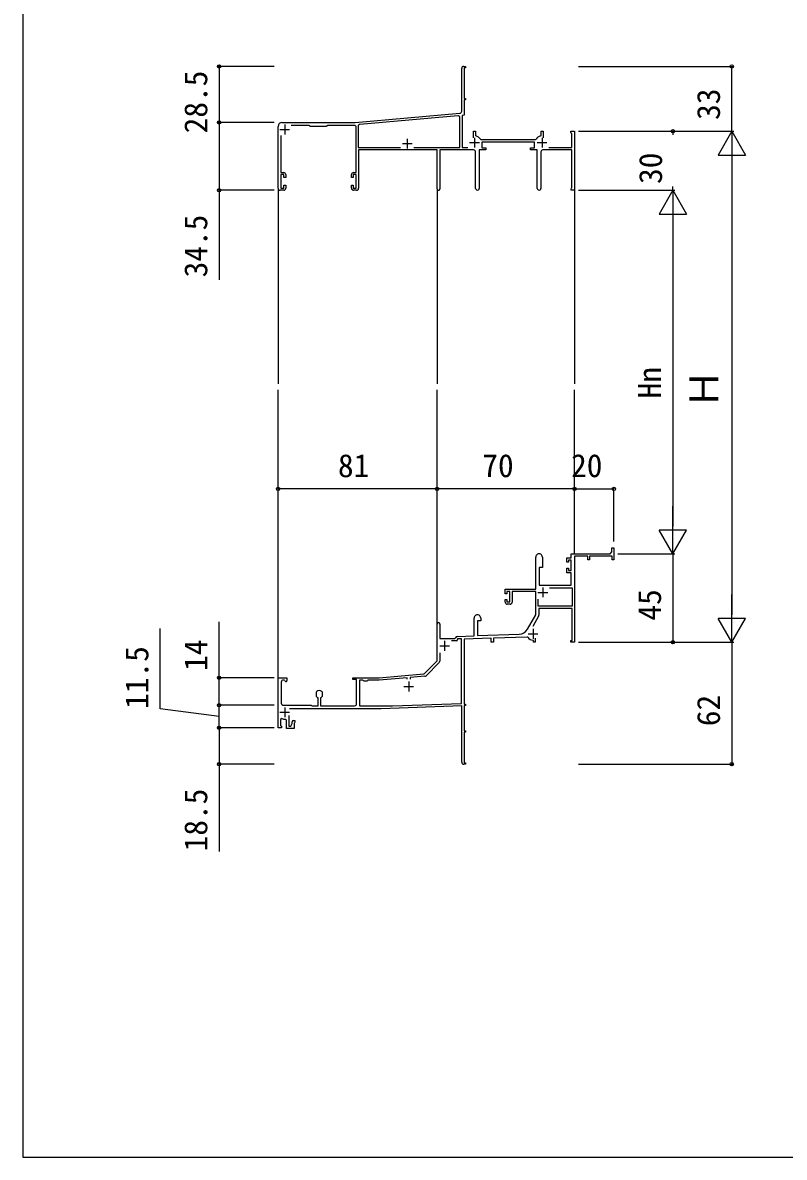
# Model space of a CAD drawing. Units: millimetres, scale not verified. Extents: x -700 to 700, y -1044 to 1038.
# Drawn here: x -700 to -312, y -1044 to -467 of the extents above; entities that cross this region are included whole.
import ezdxf
from ezdxf.enums import TextEntityAlignment as Align

# ---------------------------------------------------------------- set-up
doc = ezdxf.new("R2010")
doc.units = ezdxf.units.MM
doc.header["$LTSCALE"] = 6
for name, color, linetype in [('0-2_YKK_11', 7, 'Continuous'), ('0-3_YKK_12', 2, 'Continuous'), ('0-4_YKK_D', 6, 'Continuous'), ('0-5_YKK_ZWAK', 7, 'Continuous')]:
    doc.layers.add(name, color=color, linetype=linetype)
doc.styles.add('ＭＳ ゴシック', font='')
doc.styles.get('ＭＳ ゴシック').set_extended_font_data('MS Gothic')

msp = doc.modelspace()

# ---------------------------------------------------------------- linework, layer by layer
at = {"layer": '0-2_YKK_11'}
for p, q in [((-476.5, -511.633), (-476.5, -489.8)), ((-570, -550.8), (-570, -519.3)), ((-566.6, -518.4), (-566.6, -523.4)), ((-478.487, -513.928), (-528.287, -518.285)), ((-569.1, -520.9), (-564.1, -520.9)), ((-470, -525.1), (-470, -530.1)), ((-435.6, -525.1), (-435.6, -530.1)), ((-506.7, -528.1), (-501.7, -528.1)), ((-504.2, -525.6), (-504.2, -530.6)), ((-472.5, -527.6), (-467.5, -527.6)), ((-438.1, -527.6), (-433.1, -527.6)), ((-469.45, -550.85), (-469.45, -532.3)), ((-436.15, -532.3), (-436.15, -550.85)), ((-567.1, -551.8), (-569, -551.8)), ((-530, -551.8), (-531.6, -551.8)), ((-435.2, -753.9), (-435.2, -758.9)), ((-437.7, -756.4), (-432.7, -756.4)), ((-451.8, -762.4), (-453.3, -762.4)), ((-489, -790.886), (-489, -772.5)), ((-437.334, -768.461), (-440.362, -773.705)), ((-442.7, -777.5), (-437.7, -777.5)), ((-440.2, -775), (-440.2, -780)), ((-487.7, -783.6), (-482.7, -783.6)), ((-485.2, -781.1), (-485.2, -786.1)), ((-479.3, -781.1), (-481.69, -781.1)), ((-487.7, -787.11), (-487.7, -791.424)), ((-495.229, -797.529), (-489.293, -791.593)), ((-487.993, -792.131), (-494.645, -798.783)), ((-568.4, -802), (-568.4, -812.8)), ((-503.5, -801.8), (-503.5, -806.8)), ((-506, -804.3), (-501, -804.3)), ((-569.1, -817.4), (-564.1, -817.4)), ((-566.6, -814.9), (-566.6, -819.9))]:
    msp.add_line(p, q, dxfattribs=at)
for points in [[(-475.5, -488.8), (-474.5, -488.8), (-474.5, -489.5), (-475.3, -489.5), (-475.3, -505.1), (-474.5, -505.1), (-474.5, -505.8), (-475.3, -505.8), (-475.3, -513.649), (-476.2, -513.728), (-476.2, -530), (-473.399, -530)], [(-568, -517.3), (-548.158, -517.3), (-547.975, -517.42), (-547.425, -517.42), (-547.242, -517.3), (-530.8, -517.3), (-477.413, -512.629)], [(-531.2, -518.8), (-544.634, -518.8), (-545.5, -519.3), (-553.5, -519.3), (-554.366, -518.8), (-563.375, -518.8)], [(-529.2, -519.281), (-529.2, -530.1), (-507.582, -530.1)], [(-500.818, -530.1), (-477.4, -530.1), (-477.4, -514.924)], [(-568.5, -523.9), (-568.5, -542.8), (-567.1, -542.8)], [(-531.6, -542.8), (-530.2, -542.8), (-530.2, -519.8)], [(-470.5, -525.21), (-470.5, -521.8), (-469.5, -521.8), (-469.5, -523.885), (-469.263, -524.178)], [(-436.337, -524.178), (-436.1, -523.885), (-436.1, -521.8), (-435.1, -521.8), (-435.1, -525.21)], [(-432.09, -530.1), (-420.4, -530.1), (-420.4, -523), (-420.7, -522.7), (-421, -522.4), (-421, -521.8), (-419, -521.8), (-419, -551.8), (-420.7, -551.8), (-420.7, -551.1), (-420.55, -550.84), (-420.4, -550.58), (-420.4, -531.3), (-435.15, -531.3)], [(-438.05, -550.85), (-438.05, -531.3), (-441.4, -531.3), (-441.4, -530.3), (-439.4, -530.3), (-439.4, -527.3), (-466.2, -527.3), (-466.2, -530.3), (-464.2, -530.3), (-464.2, -531.3), (-467.55, -531.3), (-467.55, -550.85)], [(-466.969, -525.85), (-466.709, -526), (-438.891, -526), (-438.631, -525.85)], [(-489, -551.1), (-489, -531.3), (-529, -531.3), (-529, -550.8)], [(-470.45, -531.3), (-487.6, -531.3), (-487.6, -551.1)], [(-566.1, -543.8), (-566.1, -545.3), (-567, -545.3), (-567, -543.8), (-568.5, -543.8), (-568.5, -550.8), (-567, -550.8), (-567, -549.3), (-566.1, -549.3), (-566.1, -550.8)], [(-532.6, -550.8), (-532.6, -549.3), (-531.7, -549.3), (-531.7, -550.8), (-530.2, -550.8), (-530.2, -543.8), (-531.7, -543.8), (-531.7, -545.3), (-532.6, -545.3), (-532.6, -543.8)], [(-454.3, -761.4), (-454.3, -760.1), (-453.5, -760.1), (-453.5, -761.2), (-452, -761.2), (-452, -756), (-453.5, -756), (-453.5, -757.1), (-454.3, -757.1), (-454.3, -754.8), (-438.8, -754.8), (-438.8, -738.5)], [(-435.4, -738.5), (-435.4, -743.8), (-437, -743.8), (-437, -752.8), (-420.7, -752.8), (-420.7, -746.4), (-422.9, -746.4), (-422.9, -744.1), (-422.1, -744.1), (-422.1, -745.2), (-420.7, -745.2), (-420.7, -740), (-422.1, -740), (-422.1, -741.1), (-422.9, -741.1), (-422.9, -738.8), (-420.7, -738.8), (-420.7, -736.8), (-401, -736.8), (-400, -735.8), (-400, -733.8), (-399, -733.8), (-399, -739.8), (-399.9, -739.8), (-399.9, -737.9), (-411.5, -737.9), (-411.5, -739.8), (-412.3, -739.8), (-412.3, -737.9), (-419, -737.9), (-419, -781.8), (-421, -781.8), (-421, -780.9), (-420.2, -780.9), (-420.2, -764.6), (-437.2, -764.6), (-437.2, -767.961)], [(-443.054, -775.168), (-438.8, -767.8), (-438.8, -756), (-450.8, -756), (-450.8, -761.4)], [(-431.801, -754), (-420.2, -754), (-420.2, -763.4), (-437.6, -763.4), (-437.6, -759.799)], [(-487.6, -772.5), (-487.6, -779.8), (-479.973, -779.8), (-479.679, -779.561)], [(-478.735, -778.766), (-470.2, -778.468), (-470.2, -769.5)], [(-466.8, -769.5), (-466.8, -770.8), (-468.5, -770.8), (-468.5, -778.409), (-447.21, -777.665)], [(-442.873, -779.259), (-443.134, -779.124), (-460.3, -779.724), (-460.3, -781.8), (-461.5, -781.8), (-461.5, -779.765), (-475.3, -780.247), (-475.3, -813.3), (-474.5, -813.3), (-474.5, -814), (-475.3, -814), (-475.3, -826.8), (-474.5, -826.8), (-474.5, -827.5), (-475.3, -827.5), (-475.3, -843.1), (-474.5, -843.1), (-474.5, -843.8), (-475.5, -843.8)], [(-504.3, -800.6), (-504.3, -799.863), (-518.443, -801.1), (-524.208, -801.1), (-524.504, -801.35), (-524.8, -801.6), (-526.2, -801.6), (-526.496, -801.35), (-526.792, -801.1), (-528.5, -801.1), (-528.5, -814.1), (-511.795, -814.1), (-476.6, -812.871), (-476.6, -779.993), (-478.6, -780.062), (-478.6, -780.4)], [(-439.1, -779.694), (-439.1, -781.8), (-439.9, -781.8), (-439.9, -781), (-440.2, -780.7)], [(-568, -820.608), (-568.7, -821.066), (-568.7, -824.1), (-568.5, -824.3), (-568.3, -824.5), (-568.3, -825.3), (-570, -825.3), (-570, -799.8), (-565.5, -799.8), (-565.5, -801.3)], [(-566.5, -801.3), (-566.8, -801), (-567.4, -801)], [(-530, -813.1), (-530, -800.8), (-532, -800.8), (-532, -799.8), (-525.958, -799.8), (-525.775, -799.92), (-525.225, -799.92), (-525.042, -799.8), (-518.5, -799.8), (-495.849, -797.818)], [(-495.265, -799.072), (-502.7, -799.723), (-502.7, -800.6)], [(-550.306, -809.58), (-550.4, -809.362), (-550.4, -807.038), (-550.306, -806.82)], [(-547.694, -806.82), (-547.6, -807.038), (-547.6, -809.362), (-547.694, -809.58)], [(-567.4, -813.8), (-553.2, -813.8), (-553.006, -813.95), (-552.813, -814.1), (-549.55, -814.1), (-549.55, -810.229), (-549.734, -809.952)], [(-548.266, -809.952), (-548.45, -810.229), (-548.45, -814.1), (-531, -814.1)], [(-564.5, -818.95), (-564.5, -824.4), (-563.5, -824.4), (-562.8, -823.188), (-562.8, -822.3)], [(-476.5, -842.8), (-476.5, -814.168), (-517.5, -815.6), (-564.202, -815.6)], [(-562.1, -821.6), (-561.5, -821.6), (-561.5, -822.5), (-561.65, -822.694), (-561.8, -822.887), (-561.8, -825.6), (-565.7, -825.6), (-565.7, -821.38), (-566.25, -820.882)]]:
    msp.add_lwpolyline(points, dxfattribs=at)
for centre, radius, start, end in [((-475.5, -489.8), 1, 90.00001, 179.99999), ((-477.5, -511.633), 1, 275.00001, 0.00002), ((-568, -519.3), 2, 90.00001, 179.99999), ((-531.2, -519.8), 1, 0.00001, 89.99999), ((-528.2, -519.281), 1, 95.00001, 180.00002), ((-478.4, -514.924), 1, 359.99999, 95), ((-470, -527.6), 3.5, 30, 77.84679), ((-435.6, -527.6), 3.5, 102.15321, 150), ((-470.45, -532.3), 1, 0.00001, 89.99999), ((-435.15, -532.3), 1, 90.00001, 179.99999), ((-567.1, -543.8), 1, 0.00001, 89.99999), ((-531.6, -543.8), 1, 90.00001, 179.99999), ((-569, -550.8), 1, 180.00001, 269.99999), ((-567.1, -550.8), 1, 270.00001, 359.99999), ((-531.6, -550.8), 1, 180.00001, 269.99999), ((-530, -550.8), 1, 270.00001, 359.99999), ((-488.3, -551.1), 0.7, 179.99999, 0.00001), ((-468.5, -550.85), 0.95, 179.99999, 0.00001), ((-437.1, -550.85), 0.95, 179.99999, 0.00001), ((-437.1, -738.5), 1.7, 359.99999, 180.00001), ((-453.3, -761.4), 1, 180.00001, 269.99999), ((-451.8, -761.4), 1, 270.00001, 359.99999), ((-488.3, -772.5), 0.7, 359.99999, 180.00001), ((-468.5, -769.5), 1.7, 359.99999, 180.00001), ((-438.2, -767.961), 1, 329.99995, 359.99996), ((-478.7, -779.766), 1, 91.99999, 168.20705), ((-447.384, -772.668), 5, 271.99999, 330), ((-479.3, -780.4), 0.7, 270.00001, 359.99999), ((-440.2, -777.5), 3.2, 213.34525, 270), ((-490, -790.886), 1, 315.00003, 0.00002), ((-488.7, -791.424), 1, 315.00003, 0.00002), ((-567.4, -802), 1, 90.00001, 179.99999), ((-566, -801.3), 0.5, 179.99999, 0.00001), ((-495.936, -796.822), 1, 275, 315.00002), ((-495.352, -798.076), 1, 275, 315.00002), ((-549, -808.2), 1.9, 46.56745, 133.43255), ((-567.4, -812.8), 1, 180.00001, 269.99999), ((-549, -808.2), 1.9, 226.56747, 247.27158), ((-549, -808.2), 1.9, 292.72842, 313.43253), ((-531, -813.1), 1, 270.00001, 359.99999), ((-566.6, -817.4), 3.5, 246.42183, 275.73916), ((-562.1, -822.3), 0.7, 90.00001, 179.99999), ((-475.5, -842.8), 1, 180.00001, 269.99999)]:
    msp.add_arc(centre, radius, start, end, dxfattribs=at)
at = {"layer": '0-3_YKK_12'}
for p, q in [((-570, -551.5), (-570, -650.3)), ((-489, -551.5), (-489, -650.3)), ((-419, -551.5), (-419, -650.3)), ((-570, -800.3), (-570, -653.3)), ((-489, -772.5), (-489, -653.3)), ((-419, -736.8), (-419, -653.3))]:
    msp.add_line(p, q, dxfattribs=at)
at = {"layer": '0-4_YKK_D'}
for p, q in [((-572, -488.8), (-601, -488.8)), ((-600, -488.8), (-600, -517.3)), ((-417, -488.8), (-338, -488.8)), ((-339, -521.8), (-339, -488.8)), ((-572, -517.3), (-601, -517.3)), ((-572, -517.3), (-601, -517.3)), ((-417, -521.8), (-368, -521.8)), ((-417, -521.8), (-338, -521.8)), ((-417, -521.8), (-338, -521.8)), ((-369, -521.8), (-369, -523.664)), ((-339, -521.8), (-346, -533.924)), ((-339, -521.8), (-332, -533.924)), ((-339, -521.8), (-339, -546.049)), ((-346, -533.924), (-332, -533.924)), ((-339, -535.8), (-339, -767.8)), ((-572, -551.8), (-601, -551.8)), ((-417, -551.8), (-368, -551.8)), ((-417, -551.8), (-368, -551.8)), ((-369, -551.8), (-376, -563.924)), ((-369, -551.8), (-369, -549.936)), ((-369, -551.8), (-362, -563.924)), ((-369, -551.8), (-369, -576.049)), ((-376, -563.924), (-362, -563.924)), ((-369, -565.8), (-369, -722.8)), ((-570, -730.484), (-570, -702.8)), ((-489, -703.8), (-570, -703.8)), ((-489, -730.484), (-489, -702.8)), ((-489, -730.484), (-489, -702.8)), ((-419, -703.8), (-489, -703.8)), ((-419, -730.484), (-419, -702.8)), ((-419, -730.484), (-419, -702.8)), ((-419, -703.8), (-399, -703.8)), ((-399, -730.484), (-399, -702.8)), ((-369, -736.8), (-369, -712.551)), ((-369, -736.8), (-376, -724.676)), ((-362, -724.676), (-376, -724.676)), ((-369, -736.8), (-362, -724.676)), ((-396.965, -736.8), (-368, -736.8)), ((-396.965, -736.8), (-368, -736.8)), ((-369, -736.8), (-369, -781.8)), ((-339, -781.8), (-339, -757.551)), ((-339, -781.8), (-346, -769.676)), ((-332, -769.676), (-346, -769.676)), ((-339, -781.8), (-332, -769.676)), ((-417, -781.8), (-368, -781.8)), ((-417, -781.8), (-338, -781.8)), ((-417, -781.8), (-338, -781.8)), ((-339, -781.8), (-339, -843.8)), ((-572, -799.8), (-601, -799.8)), ((-572, -813.8), (-601, -813.8)), ((-572, -813.8), (-601, -813.8)), ((-600, -825.3), (-600, -813.8)), ((-572, -825.3), (-601, -825.3)), ((-572, -825.3), (-601, -825.3)), ((-572, -843.8), (-601, -843.8)), ((-417, -843.8), (-338, -843.8))]:
    msp.add_line(p, q, dxfattribs=at)
for points in [[(-600, -517.3), (-600, -551.8), (-600, -597.473)], [(-600, -813.8), (-600, -799.8), (-600, -771.309)], [(-600, -819.55), (-630, -815.725), (-630, -774.725)], [(-600, -825.3), (-600, -843.8), (-600, -888.2)]]:
    msp.add_lwpolyline(points, dxfattribs=at)
for centre in [(-600, -488.8), (-339, -488.8), (-600, -517.3), (-600, -517.3), (-369, -521.8), (-600, -551.8), (-570, -703.8), (-489, -703.8), (-489, -703.8), (-419, -703.8), (-419, -703.8), (-399, -703.8), (-369, -781.8), (-600, -799.8), (-600, -813.8), (-600, -813.8), (-600, -825.3), (-600, -825.3), (-600, -843.8), (-339, -843.8)]:
    msp.add_circle(centre, 0.85, dxfattribs=at)
at = {"layer": '0-5_YKK_ZWAK'}
msp.add_line((-700, 996.2), (-700, -1043.8), dxfattribs=at)
msp.add_lwpolyline([(-700, -1043.8), (700, -1043.8), (700, 996.2)], dxfattribs=at)

# ---------------------------------------------------------------- texts
at = {"layer": '0-4_YKK_D', "style": 'ＭＳ ゴシック'}
for s, height, p in [('28.5', 11.73, (-602.5, -522.868)), ('33', 11.73, (-341.5, -516.032)), ('30', 11.73, (-371, -548.618)), ('34.5', 11.73, (-602.5, -596.155)), ('Hn', 11.73, (-371.5, -657.709)), ('Ｈ', 14.66, (-341.5, -662.936)), ('45', 11.73, (-371.5, -770.755)), ('11.5', 11.73, (-632.5, -815.68)), ('14', 11.73, (-602.5, -796.355)), ('62', 11.73, (-341.5, -824.482)), ('18.5', 11.73, (-602.5, -888.155))]:
    msp.add_text(s, height=height, rotation=90, dxfattribs=at).set_placement(p, align=Align.BOTTOM_LEFT)
for s, p in [('81', (-539.5, -701.3)), ('70', (-466, -701.3)), ('20', (-420.818, -701.3))]:
    msp.add_text(s, height=11.73, dxfattribs=at).set_placement(p, align=Align.BOTTOM_LEFT)

doc.saveas('drawing.dxf')
